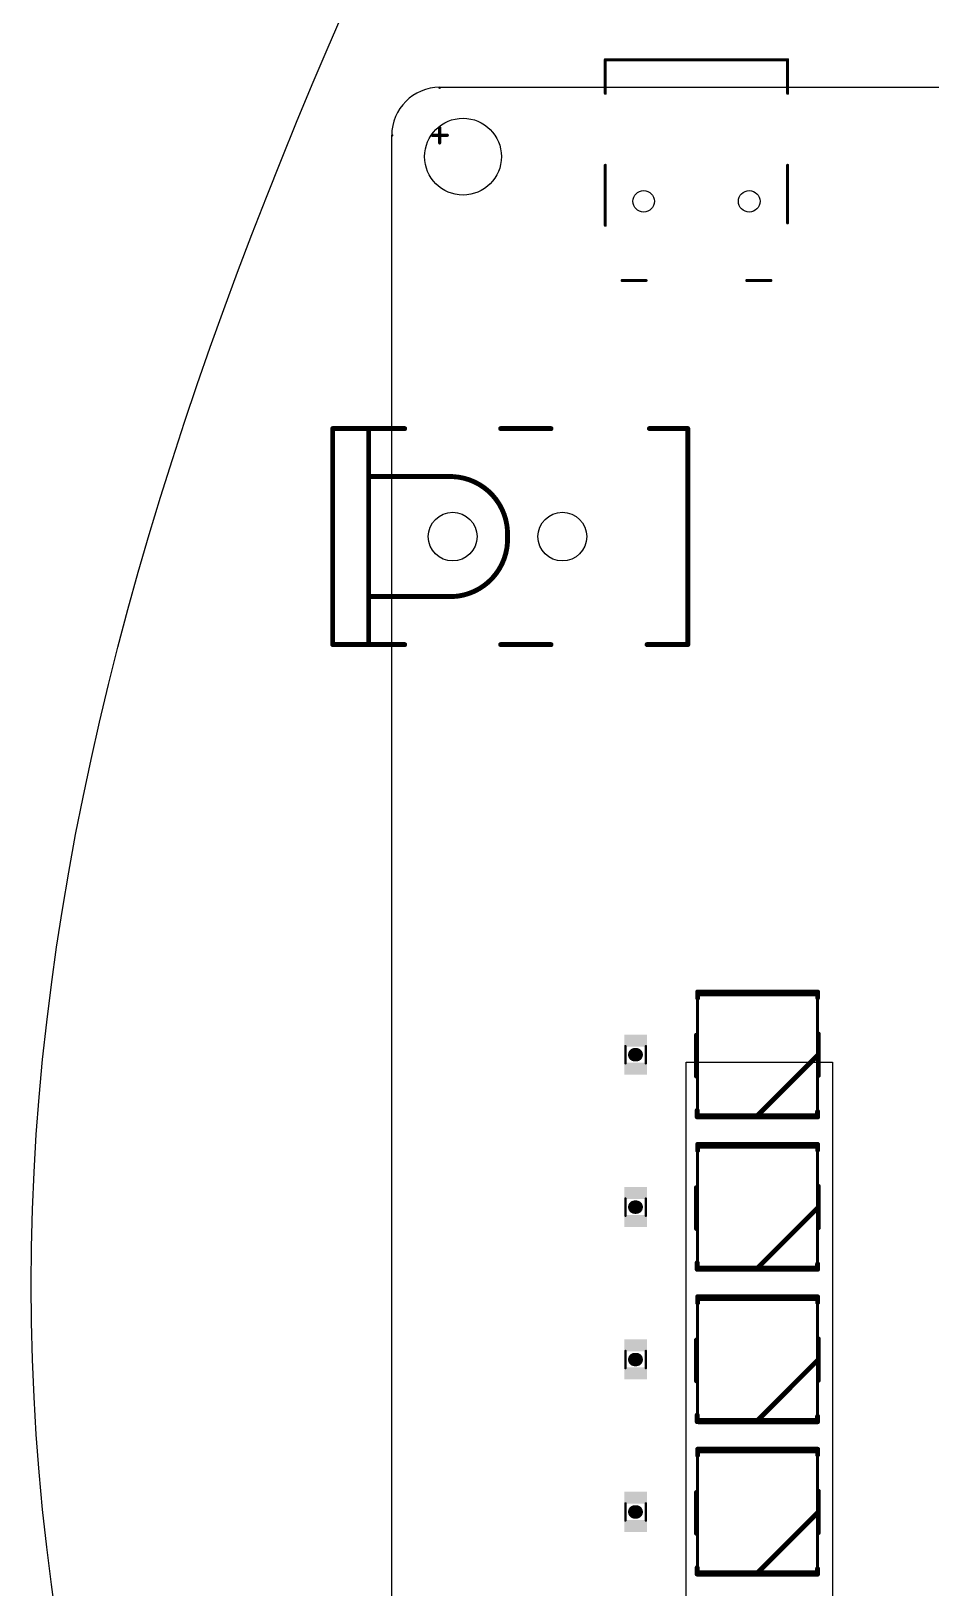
# Model space of a CAD drawing. Header units: inches. Extents: x 45 to 265, y 35 to 235.
# Drawn here: x 190.1 to 227.6, y 122.4 to 187.3 of the extents above; entities that cross this region are included whole.
import ezdxf

# ---------------------------------------------------------------- set-up
doc = ezdxf.new("R2010")
doc.units = ezdxf.units.IN
doc.header["$MEASUREMENT"] = 0
for name, color, linetype in [('20', 7, 'Continuous'), ('21', 253, 'Continuous'), ('51', 253, 'Continuous')]:
    doc.layers.add(name, color=color, linetype=linetype)

# ---------------------------------------------------------------- blocks, each defined once
blk = doc.blocks.new('RECT')
blk.add_solid([(-0.5, -0.5), (0.5, -0.5), (-0.5, 0.5), (0.5, 0.5)])

msp = doc.modelspace()

# ---------------------------------------------------------------- linework, layer by layer
msp.add_lwpolyline([(223.551, 100.217), (217.451, 100.217), (217.451, 144.317), (223.551, 144.317)], close=True)
msp.add_circle((208.15, 182.052), 1.6)
msp.add_open_spline([(227.65, 35.052), (246.4, 68.385), (283.9, 135.052), (246.4, 201.718), (227.65, 235.052), (208.9, 201.718), (171.4, 135.052), (208.9, 68.385), (227.65, 35.052)], degree=3, knots=[0, 0, 0, 0, 106.800047, 213.600094, 213.600094, 213.600094, 320.40014, 427.200187, 427.200187, 427.200187, 427.200187])
at = {"layer": '20'}
for p, q in [((207.179, 184.941), (248.179, 184.941)), ((205.179, 86.941), (205.179, 182.941))]:
    msp.add_line(p, q, dxfattribs=at)
at = {"layer": '20', "const_width": 0.065}
for points in [[(207.146, 184.941, 1), (207.211, 184.941)], [(205.179, 182.909, 1), (205.179, 182.974)], [(206.86, 182.974, 1), (206.86, 182.909)], [(207.211, 183.261, 1), (207.146, 183.261)], [(207.498, 182.909, 1), (207.498, 182.974)], [(207.146, 182.622, 1), (207.211, 182.622)]]:
    msp.add_lwpolyline(points, format="xyb", dxfattribs=at)
at = {"layer": '20', "const_width": 0.13}
for points in [[(206.86, 182.941), (207.498, 182.941)], [(207.179, 182.622), (207.179, 183.261)]]:
    msp.add_lwpolyline(points, dxfattribs=at)
at = {"layer": '20'}
for centre, radius in [((215.679, 180.191), 0.45), ((220.079, 180.191), 0.45), ((207.719, 166.221), 1.016), ((212.291, 166.221), 1.016)]:
    msp.add_circle(centre, radius, dxfattribs=at)
msp.add_arc((207.179, 182.941), 2, 90, 180, dxfattribs=at)
at = {"layer": '21'}
for points, const_width in [([(214.079, 179.191), (214.079, 181.691)], 0.127), ([(221.679, 181.691), (221.679, 179.291)], 0.127), ([(215.779, 176.891), (214.779, 176.891)], 0.127), ([(220.979, 176.891), (219.979, 176.891)], 0.127), ([(204.219, 170.721), (204.219, 168.721)], 0.203), ([(204.219, 170.721), (205.719, 170.721)], 0.203), ([(209.719, 170.721), (211.819, 170.721)], 0.203), ([(215.919, 170.721), (217.519, 170.721)], 0.203), ([(217.519, 170.721), (217.519, 161.721)], 0.203), ([(204.219, 168.721), (204.219, 163.721)], 0.203), ([(204.219, 168.721), (207.719, 168.721)], 0.203), ([(204.219, 163.721), (204.219, 161.721)], 0.203), ([(207.719, 163.721), (204.219, 163.721)], 0.203), ([(205.719, 161.721), (204.219, 161.721)], 0.203), ([(211.819, 161.721), (209.719, 161.721)], 0.203), ([(217.519, 161.721), (215.819, 161.721)], 0.203), ([(217.93, 146.994), (217.93, 147.248)], 0.203), ([(217.93, 147.248), (217.98, 147.248)], 0.203), ([(217.98, 147.248), (217.98, 147.243)], 0.203), ([(217.98, 147.243), (222.931, 147.243)], 0.203), ([(222.931, 147.243), (222.931, 147.011)], 0.203), ([(217.879, 143.742), (217.879, 145.444)], 0.203), ([(222.959, 145.495), (222.959, 144.631)], 0.203), ([(215.369, 144.631), (215.308, 144.631)], 0.559), ([(222.959, 144.631), (220.419, 142.091)], 0.203), ([(222.959, 144.631), (222.959, 143.768)], 0.203), ([(217.909, 142.312), (217.909, 142.041)], 0.203), ([(217.909, 142.041), (217.96, 142.041)], 0.203), ([(217.96, 142.041), (217.96, 142.038)], 0.203), ([(217.96, 142.038), (222.928, 142.038)], 0.203), ([(222.928, 142.038), (222.928, 142.264)], 0.203), ([(217.93, 140.644), (217.93, 140.898)], 0.203), ([(217.93, 140.898), (217.98, 140.898)], 0.203), ([(217.98, 140.898), (217.98, 140.893)], 0.203), ([(217.98, 140.893), (222.931, 140.893)], 0.203), ([(222.931, 140.893), (222.931, 140.661)], 0.203), ([(217.879, 137.392), (217.879, 139.094)], 0.203), ([(222.959, 139.145), (222.959, 138.281)], 0.203), ([(215.369, 138.281), (215.308, 138.281)], 0.559), ([(222.959, 138.281), (220.419, 135.741)], 0.203), ([(222.959, 138.281), (222.959, 137.418)], 0.203), ([(217.909, 135.962), (217.909, 135.691)], 0.203), ([(217.909, 135.691), (217.96, 135.691)], 0.203), ([(217.96, 135.691), (217.96, 135.688)], 0.203), ([(217.96, 135.688), (222.928, 135.688)], 0.203), ([(222.928, 135.688), (222.928, 135.914)], 0.203), ([(217.93, 134.294), (217.93, 134.548)], 0.203), ([(217.93, 134.548), (217.98, 134.548)], 0.203), ([(217.98, 134.548), (217.98, 134.543)], 0.203), ([(217.98, 134.543), (222.931, 134.543)], 0.203), ([(222.931, 134.543), (222.931, 134.311)], 0.203), ([(217.879, 131.042), (217.879, 132.744)], 0.203), ([(222.959, 132.795), (222.959, 131.931)], 0.203), ([(215.369, 131.931), (215.308, 131.931)], 0.559), ([(222.959, 131.931), (220.419, 129.391)], 0.203), ([(222.959, 131.931), (222.959, 131.068)], 0.203), ([(217.909, 129.612), (217.909, 129.341)], 0.203), ([(217.909, 129.341), (217.96, 129.341)], 0.203), ([(217.96, 129.341), (217.96, 129.338)], 0.203), ([(217.96, 129.338), (222.928, 129.338)], 0.203), ([(222.928, 129.338), (222.928, 129.564)], 0.203), ([(217.93, 127.944), (217.93, 128.198)], 0.203), ([(217.93, 128.198), (217.98, 128.198)], 0.203), ([(217.98, 128.198), (217.98, 128.193)], 0.203), ([(217.98, 128.193), (222.931, 128.193)], 0.203), ([(222.931, 128.193), (222.931, 127.961)], 0.203), ([(217.879, 124.692), (217.879, 126.394)], 0.203), ([(222.959, 126.445), (222.959, 125.581)], 0.203), ([(215.369, 125.581), (215.308, 125.581)], 0.559), ([(222.959, 125.581), (220.419, 123.041)], 0.203), ([(222.959, 125.581), (222.959, 124.718)], 0.203), ([(217.909, 123.262), (217.909, 122.991)], 0.203), ([(222.928, 122.988), (222.928, 123.214)], 0.203), ([(217.909, 122.991), (217.96, 122.991)], 0.203), ([(217.96, 122.991), (217.96, 122.988)], 0.203), ([(217.96, 122.988), (222.928, 122.988)], 0.203)]:
    msp.add_lwpolyline(points, dxfattribs=dict(at, const_width=const_width))
for points, const_width in [([(214.111, 181.691, 1), (214.047, 181.691)], 0.0635), ([(221.71, 181.691, 1), (221.647, 181.691)], 0.0635), ([(214.047, 179.191, 1), (214.111, 179.191)], 0.0635), ([(221.647, 179.291, 1), (221.71, 179.291)], 0.0635), ([(214.779, 176.923, 1), (214.779, 176.86)], 0.0635), ([(215.779, 176.86, 1), (215.779, 176.923)], 0.0635), ([(219.979, 176.923, 1), (219.979, 176.86)], 0.0635), ([(220.979, 176.86, 1), (220.979, 176.923)], 0.0635), ([(204.27, 170.721, 1), (204.168, 170.721)], 0.102), ([(204.219, 170.772, 1), (204.219, 170.671)], 0.102), ([(205.719, 170.671, 1), (205.719, 170.772)], 0.102), ([(209.719, 170.772, 1), (209.719, 170.671)], 0.102), ([(211.819, 170.671, 1), (211.819, 170.772)], 0.102), ([(215.919, 170.772, 1), (215.919, 170.671)], 0.102), ([(217.57, 170.721, 1), (217.468, 170.721)], 0.102), ([(217.519, 170.671, 1), (217.519, 170.772)], 0.102), ([(204.27, 168.721, 1), (204.168, 168.721)], 0.102), ([(204.219, 168.772, 1), (204.219, 168.671)], 0.102), ([(204.168, 168.721, 1), (204.27, 168.721)], 0.102), ([(210.005, 166.221, 0.4142), (207.719, 168.721)], 0.203), ([(207.721, 168.772, 1), (207.716, 168.671)], 0.102), ([(207.719, 168.671, 1), (207.719, 168.772)], 0.102), ([(207.719, 163.721, 0.4142), (210.005, 166.221)], 0.203), ([(210.055, 166.224, 1), (209.954, 166.219)], 0.102), ([(209.954, 166.224, 1), (210.055, 166.219)], 0.102), ([(204.27, 163.721, 1), (204.168, 163.721)], 0.102), ([(204.219, 163.772, 1), (204.219, 163.671)], 0.102), ([(204.168, 163.721, 1), (204.27, 163.721)], 0.102), ([(207.716, 163.772, 1), (207.721, 163.671)], 0.102), ([(207.719, 163.671, 1), (207.719, 163.772)], 0.102), ([(204.219, 161.772, 1), (204.219, 161.671)], 0.102), ([(204.168, 161.721, 1), (204.27, 161.721)], 0.102), ([(205.719, 161.671, 1), (205.719, 161.772)], 0.102), ([(209.719, 161.772, 1), (209.719, 161.671)], 0.102), ([(211.819, 161.671, 1), (211.819, 161.772)], 0.102), ([(215.819, 161.772, 1), (215.819, 161.671)], 0.102), ([(217.468, 161.721, 1), (217.57, 161.721)], 0.102), ([(217.519, 161.671, 1), (217.519, 161.772)], 0.102), ([(217.98, 147.248, 1), (217.879, 147.248)], 0.102), ([(217.93, 147.298, 1), (217.93, 147.197)], 0.102), ([(218.031, 147.248, 1), (217.93, 147.248)], 0.102), ([(217.98, 147.293, 1), (217.98, 147.192)], 0.102), ([(217.93, 147.243, 1), (218.031, 147.243)], 0.102), ([(217.98, 147.197, 1), (217.98, 147.298)], 0.102), ([(222.982, 147.243, 1), (222.88, 147.243)], 0.102), ([(222.931, 147.192, 1), (222.931, 147.293)], 0.102), ([(217.879, 146.994, 1), (217.98, 146.994)], 0.102), ([(222.88, 147.011, 1), (222.982, 147.011)], 0.102), ([(217.93, 145.444, 1), (217.828, 145.444)], 0.102), ([(223.01, 145.495, 1), (222.908, 145.495)], 0.102), ([(215.308, 144.771, 1), (215.308, 144.492)], 0.279), ([(215.369, 144.492, 1), (215.369, 144.771)], 0.279), ([(223.01, 144.631, 1), (222.908, 144.631)], 0.102), ([(222.908, 144.631, 1), (223.01, 144.631)], 0.102), ([(222.995, 144.596, 1), (222.923, 144.667)], 0.102), ([(217.828, 143.742, 1), (217.93, 143.742)], 0.102), ([(222.908, 143.768, 1), (223.01, 143.768)], 0.102), ([(217.96, 142.312, 1), (217.858, 142.312)], 0.102), ([(217.909, 142.091, 1), (217.909, 141.99)], 0.102), ([(217.858, 142.041, 1), (217.96, 142.041)], 0.102), ([(218.011, 142.041, 1), (217.909, 142.041)], 0.102), ([(217.96, 142.089, 1), (217.96, 141.987)], 0.102), ([(217.909, 142.038, 1), (218.011, 142.038)], 0.102), ([(217.96, 141.99, 1), (217.96, 142.091)], 0.102), ([(220.383, 142.127, 1), (220.455, 142.056)], 0.102), ([(222.979, 142.264, 1), (222.877, 142.264)], 0.102), ([(222.877, 142.038, 1), (222.979, 142.038)], 0.102), ([(222.928, 141.987, 1), (222.928, 142.089)], 0.102), ([(217.98, 140.898, 1), (217.879, 140.898)], 0.102), ([(217.93, 140.948, 1), (217.93, 140.847)], 0.102), ([(218.031, 140.898, 1), (217.93, 140.898)], 0.102), ([(217.98, 140.943, 1), (217.98, 140.842)], 0.102), ([(217.93, 140.893, 1), (218.031, 140.893)], 0.102), ([(217.98, 140.847, 1), (217.98, 140.948)], 0.102), ([(222.982, 140.893, 1), (222.88, 140.893)], 0.102), ([(222.931, 140.842, 1), (222.931, 140.943)], 0.102), ([(217.879, 140.644, 1), (217.98, 140.644)], 0.102), ([(222.88, 140.661, 1), (222.982, 140.661)], 0.102), ([(217.93, 139.094, 1), (217.828, 139.094)], 0.102), ([(223.01, 139.145, 1), (222.908, 139.145)], 0.102), ([(215.308, 138.421, 1), (215.308, 138.142)], 0.279), ([(215.369, 138.142, 1), (215.369, 138.421)], 0.279), ([(223.01, 138.281, 1), (222.908, 138.281)], 0.102), ([(222.908, 138.281, 1), (223.01, 138.281)], 0.102), ([(222.995, 138.246, 1), (222.923, 138.317)], 0.102), ([(217.828, 137.392, 1), (217.93, 137.392)], 0.102), ([(222.908, 137.418, 1), (223.01, 137.418)], 0.102), ([(217.96, 135.962, 1), (217.858, 135.962)], 0.102), ([(217.909, 135.741, 1), (217.909, 135.64)], 0.102), ([(217.858, 135.691, 1), (217.96, 135.691)], 0.102), ([(218.011, 135.691, 1), (217.909, 135.691)], 0.102), ([(217.96, 135.739, 1), (217.96, 135.637)], 0.102), ([(217.909, 135.688, 1), (218.011, 135.688)], 0.102), ([(217.96, 135.64, 1), (217.96, 135.741)], 0.102), ([(220.383, 135.777, 1), (220.455, 135.706)], 0.102), ([(222.979, 135.914, 1), (222.877, 135.914)], 0.102), ([(222.877, 135.688, 1), (222.979, 135.688)], 0.102), ([(222.928, 135.637, 1), (222.928, 135.739)], 0.102), ([(217.98, 134.548, 1), (217.879, 134.548)], 0.102), ([(217.93, 134.598, 1), (217.93, 134.497)], 0.102), ([(217.879, 134.294, 1), (217.98, 134.294)], 0.102), ([(218.031, 134.548, 1), (217.93, 134.548)], 0.102), ([(217.98, 134.593, 1), (217.98, 134.492)], 0.102), ([(217.93, 134.543, 1), (218.031, 134.543)], 0.102), ([(217.98, 134.497, 1), (217.98, 134.598)], 0.102), ([(222.982, 134.543, 1), (222.88, 134.543)], 0.102), ([(222.88, 134.311, 1), (222.982, 134.311)], 0.102), ([(222.931, 134.492, 1), (222.931, 134.593)], 0.102), ([(217.93, 132.744, 1), (217.828, 132.744)], 0.102), ([(223.01, 132.795, 1), (222.908, 132.795)], 0.102), ([(215.308, 132.071, 1), (215.308, 131.792)], 0.279), ([(215.369, 131.792, 1), (215.369, 132.071)], 0.279), ([(223.01, 131.931, 1), (222.908, 131.931)], 0.102), ([(222.908, 131.931, 1), (223.01, 131.931)], 0.102), ([(222.995, 131.896, 1), (222.923, 131.967)], 0.102), ([(217.828, 131.042, 1), (217.93, 131.042)], 0.102), ([(222.908, 131.068, 1), (223.01, 131.068)], 0.102), ([(217.96, 129.612, 1), (217.858, 129.612)], 0.102), ([(217.909, 129.391, 1), (217.909, 129.29)], 0.102), ([(217.858, 129.341, 1), (217.96, 129.341)], 0.102), ([(218.011, 129.341, 1), (217.909, 129.341)], 0.102), ([(217.96, 129.389, 1), (217.96, 129.287)], 0.102), ([(217.909, 129.338, 1), (218.011, 129.338)], 0.102), ([(217.96, 129.29, 1), (217.96, 129.391)], 0.102), ([(220.383, 129.427, 1), (220.455, 129.356)], 0.102), ([(222.979, 129.564, 1), (222.877, 129.564)], 0.102), ([(222.877, 129.338, 1), (222.979, 129.338)], 0.102), ([(222.928, 129.287, 1), (222.928, 129.389)], 0.102), ([(217.98, 128.198, 1), (217.879, 128.198)], 0.102), ([(217.93, 128.248, 1), (217.93, 128.147)], 0.102), ([(217.879, 127.944, 1), (217.98, 127.944)], 0.102), ([(218.031, 128.198, 1), (217.93, 128.198)], 0.102), ([(217.98, 128.243, 1), (217.98, 128.142)], 0.102), ([(217.93, 128.193, 1), (218.031, 128.193)], 0.102), ([(217.98, 128.147, 1), (217.98, 128.248)], 0.102), ([(222.982, 128.193, 1), (222.88, 128.193)], 0.102), ([(222.88, 127.961, 1), (222.982, 127.961)], 0.102), ([(222.931, 128.142, 1), (222.931, 128.243)], 0.102), ([(217.93, 126.394, 1), (217.828, 126.394)], 0.102), ([(223.01, 126.445, 1), (222.908, 126.445)], 0.102), ([(215.308, 125.721, 1), (215.308, 125.442)], 0.279), ([(215.369, 125.442, 1), (215.369, 125.721)], 0.279), ([(223.01, 125.581, 1), (222.908, 125.581)], 0.102), ([(222.908, 125.581, 1), (223.01, 125.581)], 0.102), ([(222.995, 125.546, 1), (222.923, 125.617)], 0.102), ([(217.828, 124.692, 1), (217.93, 124.692)], 0.102), ([(222.908, 124.718, 1), (223.01, 124.718)], 0.102), ([(217.96, 123.262, 1), (217.858, 123.262)], 0.102), ([(222.979, 123.214, 1), (222.877, 123.214)], 0.102), ([(217.909, 123.041, 1), (217.909, 122.94)], 0.102), ([(217.858, 122.991, 1), (217.96, 122.991)], 0.102), ([(218.011, 122.991, 1), (217.909, 122.991)], 0.102), ([(217.96, 123.039, 1), (217.96, 122.937)], 0.102), ([(217.909, 122.988, 1), (218.011, 122.988)], 0.102), ([(217.96, 122.94, 1), (217.96, 123.041)], 0.102), ([(220.383, 123.077, 1), (220.455, 123.006)], 0.102), ([(222.877, 122.988, 1), (222.979, 122.988)], 0.102), ([(222.928, 122.937, 1), (222.928, 123.039)], 0.102)]:
    msp.add_lwpolyline(points, format="xyb", dxfattribs=dict(at, const_width=const_width))
at = {"layer": '51'}
for points, const_width in [([(221.679, 186.091), (214.079, 186.091)], 0.127), ([(214.079, 186.091), (214.079, 184.691)], 0.127), ([(221.679, 186.091), (221.679, 184.691)], 0.127), ([(202.719, 170.721), (202.719, 161.721)], 0.203), ([(202.719, 170.721), (204.219, 170.721)], 0.203), ([(204.219, 161.721), (202.719, 161.721)], 0.203), ([(217.919, 147.131), (217.919, 142.131)], 0.127), ([(222.919, 147.131), (217.919, 147.131)], 0.127), ([(222.919, 142.131), (222.919, 147.131)], 0.127), ([(214.92, 144.987), (214.92, 144.275)], 0.102), ([(215.771, 144.987), (215.771, 144.275)], 0.102), ([(217.919, 142.131), (222.919, 142.131)], 0.127), ([(217.919, 140.781), (217.919, 135.781)], 0.127), ([(222.919, 140.781), (217.919, 140.781)], 0.127), ([(222.919, 135.781), (222.919, 140.781)], 0.127), ([(214.92, 138.637), (214.92, 137.925)], 0.102), ([(215.771, 138.637), (215.771, 137.925)], 0.102), ([(217.919, 135.781), (222.919, 135.781)], 0.127), ([(217.919, 134.431), (217.919, 129.431)], 0.127), ([(222.919, 134.431), (217.919, 134.431)], 0.127), ([(222.919, 129.431), (222.919, 134.431)], 0.127), ([(214.92, 132.287), (214.92, 131.575)], 0.102), ([(215.771, 132.287), (215.771, 131.575)], 0.102), ([(217.919, 129.431), (222.919, 129.431)], 0.127), ([(217.919, 128.081), (217.919, 123.081)], 0.127), ([(222.919, 128.081), (217.919, 128.081)], 0.127), ([(222.919, 123.081), (222.919, 128.081)], 0.127), ([(214.92, 125.937), (214.92, 125.225)], 0.102), ([(215.771, 125.937), (215.771, 125.225)], 0.102), ([(217.919, 123.081), (222.919, 123.081)], 0.127)]:
    msp.add_lwpolyline(points, dxfattribs=dict(at, const_width=const_width))
for points, const_width in [([(214.079, 186.123, 1), (214.079, 186.06)], 0.0635), ([(214.111, 186.091, 1), (214.047, 186.091)], 0.0635), ([(221.71, 186.091, 1), (221.647, 186.091)], 0.0635), ([(221.679, 186.06, 1), (221.679, 186.123)], 0.0635), ([(214.047, 184.691, 1), (214.111, 184.691)], 0.0635), ([(221.647, 184.691, 1), (221.71, 184.691)], 0.0635), ([(202.77, 170.721, 1), (202.668, 170.721)], 0.102), ([(202.719, 170.772, 1), (202.719, 170.671)], 0.102), ([(204.219, 170.671, 1), (204.219, 170.772)], 0.102), ([(202.719, 161.772, 1), (202.719, 161.671)], 0.102), ([(202.668, 161.721, 1), (202.77, 161.721)], 0.102), ([(204.219, 161.671, 1), (204.219, 161.772)], 0.102), ([(217.951, 147.131, 1), (217.887, 147.131)], 0.0635), ([(217.919, 147.163, 1), (217.919, 147.1)], 0.0635), ([(222.951, 147.131, 1), (222.887, 147.131)], 0.0635), ([(222.919, 147.1, 1), (222.919, 147.163)], 0.0635), ([(214.945, 144.987, 1), (214.894, 144.987)], 0.0508), ([(215.796, 144.987, 1), (215.745, 144.987)], 0.0508), ([(214.894, 144.275, 1), (214.945, 144.275)], 0.0508), ([(215.745, 144.275, 1), (215.796, 144.275)], 0.0508), ([(217.919, 142.163, 1), (217.919, 142.1)], 0.0635), ([(217.887, 142.131, 1), (217.951, 142.131)], 0.0635), ([(222.887, 142.131, 1), (222.951, 142.131)], 0.0635), ([(222.919, 142.1, 1), (222.919, 142.163)], 0.0635), ([(217.951, 140.781, 1), (217.887, 140.781)], 0.0635), ([(217.919, 140.813, 1), (217.919, 140.75)], 0.0635), ([(222.951, 140.781, 1), (222.887, 140.781)], 0.0635), ([(222.919, 140.75, 1), (222.919, 140.813)], 0.0635), ([(214.945, 138.637, 1), (214.894, 138.637)], 0.0508), ([(215.796, 138.637, 1), (215.745, 138.637)], 0.0508), ([(214.894, 137.925, 1), (214.945, 137.925)], 0.0508), ([(215.745, 137.925, 1), (215.796, 137.925)], 0.0508), ([(217.919, 135.813, 1), (217.919, 135.75)], 0.0635), ([(217.887, 135.781, 1), (217.951, 135.781)], 0.0635), ([(222.887, 135.781, 1), (222.951, 135.781)], 0.0635), ([(222.919, 135.75, 1), (222.919, 135.813)], 0.0635), ([(217.951, 134.431, 1), (217.887, 134.431)], 0.0635), ([(217.919, 134.463, 1), (217.919, 134.4)], 0.0635), ([(222.951, 134.431, 1), (222.887, 134.431)], 0.0635), ([(222.919, 134.4, 1), (222.919, 134.463)], 0.0635), ([(214.945, 132.287, 1), (214.894, 132.287)], 0.0508), ([(215.796, 132.287, 1), (215.745, 132.287)], 0.0508), ([(214.894, 131.575, 1), (214.945, 131.575)], 0.0508), ([(215.745, 131.575, 1), (215.796, 131.575)], 0.0508), ([(217.919, 129.463, 1), (217.919, 129.4)], 0.0635), ([(217.887, 129.431, 1), (217.951, 129.431)], 0.0635), ([(222.887, 129.431, 1), (222.951, 129.431)], 0.0635), ([(222.919, 129.4, 1), (222.919, 129.463)], 0.0635), ([(217.951, 128.081, 1), (217.887, 128.081)], 0.0635), ([(217.919, 128.113, 1), (217.919, 128.05)], 0.0635), ([(222.951, 128.081, 1), (222.887, 128.081)], 0.0635), ([(222.919, 128.05, 1), (222.919, 128.113)], 0.0635), ([(214.945, 125.937, 1), (214.894, 125.937)], 0.0508), ([(215.796, 125.937, 1), (215.745, 125.937)], 0.0508), ([(214.894, 125.225, 1), (214.945, 125.225)], 0.0508), ([(215.745, 125.225, 1), (215.796, 125.225)], 0.0508), ([(217.919, 123.113, 1), (217.919, 123.05)], 0.0635), ([(217.887, 123.081, 1), (217.951, 123.081)], 0.0635), ([(222.887, 123.081, 1), (222.951, 123.081)], 0.0635), ([(222.919, 123.05, 1), (222.919, 123.113)], 0.0635)]:
    msp.add_lwpolyline(points, format="xyb", dxfattribs=dict(at, const_width=const_width))

# ---------------------------------------------------------------- block references
at = {"layer": '51', "xscale": 0.5001, "yscale": 0.95, "rotation": 270}
for p in [(215.344, 145.22), (215.344, 144.051), (215.344, 138.87), (215.344, 137.701), (215.344, 132.52), (215.344, 131.351), (215.344, 126.17), (215.344, 125.001)]:
    msp.add_blockref('RECT', p, dxfattribs=at)

doc.saveas('drawing.dxf')
